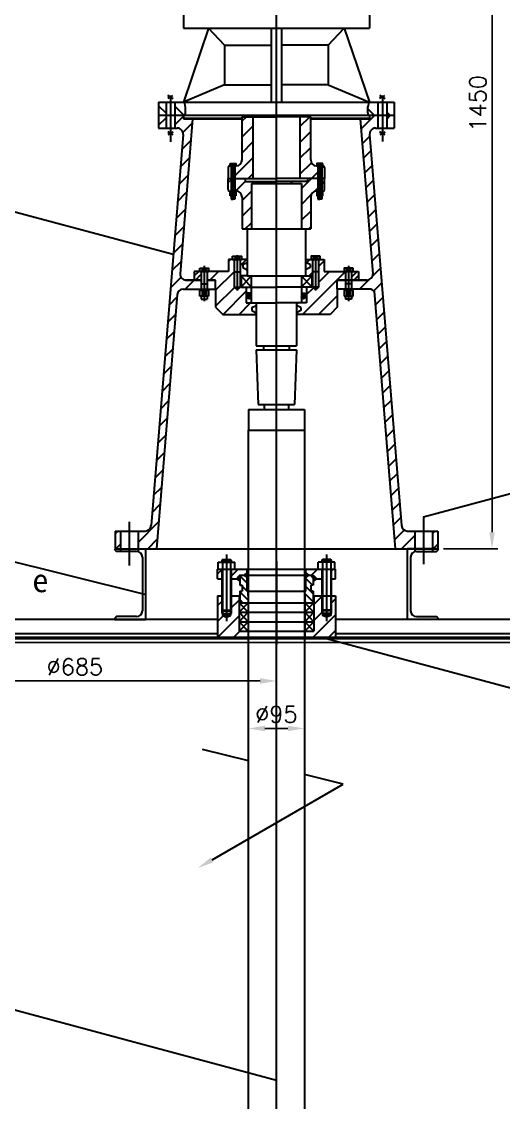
# Model space of a CAD drawing. Header units: millimetres. Extents: x 36507 to 42447, y 7055 to 15455.
# Drawn here: x 37825 to 38644, y 12558 to 14393 of the extents above; entities that cross this region are included whole.
import ezdxf

# ---------------------------------------------------------------- set-up
doc = ezdxf.new("R2010")
doc.units = ezdxf.units.MM
doc.layers.add('粗实线', color=7, linetype='Continuous', lineweight=30)
doc.styles.get("Standard").update_dxf_attribs({"font": 'txt.shx', "height": 28})
doc.styles.add('文本英数', font='SIMFANG.TTF', dxfattribs={"height": 40})
doc.dimstyles.new('ISO-25', dxfattribs={"dimtxt": 28, "dimasz": 28, "dimexe": 10, "dimexo": 10, "dimgap": 10, "dimtad": 1, "dimdec": 0, "dimtxsty": 'Standard', "dimcen": 2.5, "dimclrd": 3, "dimclre": 3, "dimclrt": 3, "dimadec": 0, "dimazin": 0, "dimtfac": 1, "dimtdec": 0, "dimtmove": 0, "dimatfit": 3, "dimfxl": 0, "dimlwd": 25, "dimarcsym": 0})
pattern_1 = [(45, (15726.893, 345.092), (-13.470384, 13.470384), [])]
pattern_2 = [(135, (39617.45124, 13106.532706), (0.0449012806, 0.0449012806), [])]
pattern_3 = [(45, (36898.88177, 13106.532706), (-0.0449012806, 0.0449012806), [])]
pattern_4 = [(135, (15726.893, 345.092), (-13.470384, -13.470384), [])]
pattern_5 = [(45, (25960.124, 17140.752), (-4.490128, 4.490128), [])]

# ---------------------------------------------------------------- blocks, each defined once
blk = doc.blocks.new('*D10')
at = {"layer": 'Defpoints', "color": 0}
for p in [(38343.2, 15019), (38358.3, 10870.3), (39633.3, 10870.3)]:
    blk.add_point(p, dxfattribs=at)
at = {"layer": '粗实线', "color": 3, "lineweight": -2}
for p, q in [((38353.2, 15019), (39643.3, 15019)), ((38368.3, 10870.3), (39643.3, 10870.3))]:
    blk.add_line(p, q, dxfattribs=at)
at = {"layer": '粗实线', "color": 3, "lineweight": 25}
blk.add_line((39633.3, 14991), (39633.3, 10898.3), dxfattribs=at)
at = {"layer": '粗实线', "color": 3}
for points in [[(39628.6, 14991), (39637.9, 14991), (39633.3, 15019)], [(39628.6, 10898.3), (39637.9, 10898.3), (39633.3, 10870.3)]]:
    blk.add_solid(points, dxfattribs=at)
at = {"layer": '粗实线', "color": 3, "insert": (39609.3, 12844.6), "char_height": 28, "attachment_point": 5, "rotation": 90}
blk.add_mtext('~4085', dxfattribs=at)
blk = doc.blocks.new('*D23')
at = {"layer": 'Defpoints', "color": 0}
for p in [(39288.2, 13377.7), (38258.2, 10887.7), (39495.2, 10887.7)]:
    blk.add_point(p, dxfattribs=at)
at = {"layer": '粗实线', "color": 3, "lineweight": -2}
for p, q in [((39298.2, 13377.7), (39505.2, 13377.7)), ((38268.2, 10887.7), (39505.2, 10887.7))]:
    blk.add_line(p, q, dxfattribs=at)
at = {"layer": '粗实线', "color": 3, "lineweight": 25}
blk.add_line((39495.2, 13349.7), (39495.2, 10915.7), dxfattribs=at)
at = {"layer": '粗实线', "color": 3}
for points in [[(39490.5, 13349.7), (39499.9, 13349.7), (39495.2, 13377.7)], [(39490.5, 10915.7), (39499.9, 10915.7), (39495.2, 10887.7)]]:
    blk.add_solid(points, dxfattribs=at)
at = {"layer": '粗实线', "color": 3, "insert": (39471.2, 12123.6), "char_height": 28, "attachment_point": 5, "rotation": 90}
blk.add_mtext('2490', dxfattribs=at)
blk = doc.blocks.new('*D7')
at = {"layer": 'Defpoints', "color": 0}
for p in [(38210.5, 13192.5), (38305.5, 13192.5), (38305.5, 13192.5)]:
    blk.add_point(p, dxfattribs=at)
at = {"layer": '粗实线', "color": 3, "lineweight": 25}
blk.add_line((38238.5, 13192.5), (38277.5, 13192.5), dxfattribs=at)
at = {"layer": '粗实线', "color": 3}
for points in [[(38238.5, 13197.2), (38238.5, 13187.9), (38210.5, 13192.5)], [(38277.5, 13197.2), (38277.5, 13187.9), (38305.5, 13192.5)]]:
    blk.add_solid(points, dxfattribs=at)
at = {"layer": '粗实线', "color": 3, "insert": (38258, 13216.5), "char_height": 28, "attachment_point": 5}
blk.add_mtext('%%c95', dxfattribs=at)
blk = doc.blocks.new('*D25')
at = {"layer": 'Defpoints', "color": 0}
for p in [(37573.2, 13323.1), (38258.2, 13323.1), (38258.2, 13273.1)]:
    blk.add_point(p, dxfattribs=at)
at = {"layer": '粗实线', "color": 3, "lineweight": -2}
for p, q in [((37573.2, 13313.1), (37573.2, 13263.1)), ((38258.2, 13313.1), (38258.2, 13263.1))]:
    blk.add_line(p, q, dxfattribs=at)
at = {"layer": '粗实线', "color": 3, "lineweight": 25}
blk.add_line((37601.2, 13273.1), (38230.2, 13273.1), dxfattribs=at)
at = {"layer": '粗实线', "color": 3}
for points in [[(37601.2, 13277.8), (37601.2, 13268.4), (37573.2, 13273.1)], [(38230.2, 13277.8), (38230.2, 13268.4), (38258.2, 13273.1)]]:
    blk.add_solid(points, dxfattribs=at)
at = {"layer": '粗实线', "color": 3, "insert": (37915.7, 13297.1), "char_height": 28, "attachment_point": 5}
blk.add_mtext('%%c685', dxfattribs=at)
blk = doc.blocks.new('*D8')
at = {"layer": 'Defpoints', "color": 0}
for p in [(38343.2, 15019), (38532, 13497.7), (38624.3, 13497.7)]:
    blk.add_point(p, dxfattribs=at)
at = {"layer": '粗实线', "color": 3, "lineweight": -2}
for p, q in [((38353.2, 15019), (38634.3, 15019)), ((38542, 13497.7), (38634.3, 13497.7))]:
    blk.add_line(p, q, dxfattribs=at)
at = {"layer": '粗实线', "color": 3, "lineweight": 25}
blk.add_line((38624.3, 14991), (38624.3, 13525.7), dxfattribs=at)
at = {"layer": '粗实线', "color": 3}
for points in [[(38619.6, 14991), (38629, 14991), (38624.3, 15019)], [(38619.6, 13525.7), (38629, 13525.7), (38624.3, 13497.7)]]:
    blk.add_solid(points, dxfattribs=at)
at = {"layer": '粗实线', "color": 3, "insert": (38600.3, 14253.8), "char_height": 28, "attachment_point": 5, "rotation": 90}
blk.add_mtext('1450', dxfattribs=at)

msp = doc.modelspace()

# ---------------------------------------------------------------- hatches: boundary and pattern name
at = {"layer": '粗实线'}
h = msp.add_hatch(dxfattribs=at)
h.set_pattern_fill('ANSI31', color=256, scale=6, angle=90, style=0)
h.set_pattern_definition(pattern_4)
h.paths.add_polyline_path([(38070.5, 14255.7), (38058, 14255.7), (38058, 14233.7), (38070.5, 14233.7)])
edge = h.paths.add_edge_path()
edge.add_spline(control_points=[(38100.1, 14233.7), (38105.7, 14233.7), (38102.7, 14250.9), (38101, 14255.7)], knot_values=[5.112979, 5.112979, 5.112979, 5.112979, 22, 22, 22, 22], degree=3, periodic=0)
edge.add_line((38101, 14255.7), (38085.5, 14255.7))
edge.add_line((38085.5, 14255.7), (38085.5, 14233.7))
edge.add_line((38085.5, 14233.7), (38100.1, 14233.7))
h = msp.add_hatch(dxfattribs=at)
h.set_pattern_fill('ANSI31', color=256, scale=6, angle=90, style=0)
h.set_pattern_definition(pattern_4)
edge = h.paths.add_edge_path()
edge.add_line((38430.5, 14255.7), (38415, 14255.7))
edge.add_spline(control_points=[(38415, 14255.7), (38413.3, 14250.9), (38410.2, 14233.7), (38415.9, 14233.7)], knot_values=[5.112979, 5.112979, 5.112979, 5.112979, 22, 22, 22, 22], degree=3, periodic=0)
edge.add_line((38415.9, 14233.7), (38430.5, 14233.7))
edge.add_line((38430.5, 14233.7), (38430.5, 14255.7))
h.paths.add_polyline_path([(38458, 14255.7), (38445.5, 14255.7), (38445.5, 14233.7), (38458, 14233.7)])
h = msp.add_hatch(dxfattribs=at)
h.set_pattern_fill('ANSI31', color=256, scale=6, style=0)
h.set_pattern_definition(pattern_1)
h.paths.add_polyline_path([(38045.2, 13536.8, -0.390492), (38035.2, 13527.7), (38023, 13527.7), (38023, 13497.7), (38054.1, 13497.7), (38089.5, 13929.1, -0.390422), (38099.5, 13938.3), (38130.1, 13938.3), (38130.1, 13953.7), (38104.3, 13953.7, -0.43818), (38094.3, 13964.5), (38115.7, 14227.7), (38100, 14227.7), (38100, 14233.7), (38085.5, 14233.7), (38085.5, 14211.7), (38089.5, 14211.7, -0.43834), (38099.5, 14200.8)])
h = msp.add_hatch(dxfattribs=at)
h.set_pattern_fill('ANSI31', color=256, scale=6, style=0)
h.set_pattern_definition(pattern_1)
h.paths.add_polyline_path([(38058, 14211.7), (38070.5, 14211.7), (38070.5, 14233.7), (38058, 14233.7)])
h = msp.add_hatch(dxfattribs=at)
h.set_pattern_fill('ANSI31', color=256, scale=6, style=0)
h.set_pattern_definition(pattern_1)
h.paths.add_polyline_path([(38218, 14231.1), (38199.7, 14231.1), (38199.7, 14157.6, -0.414214), (38189.7, 14147.6), (38187.6, 14147.6), (38187.6, 14126.1), (38218, 14126.1)])
h.paths.add_polyline_path([(38199.7, 14094.6), (38199.7, 14040.6), (38215.5, 14040.6), (38215.5, 14117.6), (38258, 14117.6), (38258, 14120.9), (38205, 14120.9), (38205, 14126.1), (38187.6, 14126.1), (38187.6, 14104.6), (38189.3, 14104.6), (38189.7, 14104.6, -0.414214)])
h.paths.add_polyline_path([(38316.3, 14157.6), (38316.3, 14231.1), (38298, 14231.1), (38298, 14126.1), (38328.3, 14126.1), (38328.3, 14147.6), (38326.3, 14147.6, -0.414214)])
h.paths.add_polyline_path([(38326.3, 14104.6), (38328.3, 14104.6), (38328.3, 14126.1), (38310.9, 14126.1), (38310.9, 14120.9), (38258, 14120.9), (38258, 14117.6), (38300.5, 14117.6), (38300.5, 14040.6), (38316.3, 14040.6), (38316.3, 14094.6, -0.414214)])
h = msp.add_hatch(dxfattribs=at)
h.set_pattern_fill('ANSI31', color=256, scale=6, style=0)
h.set_pattern_definition(pattern_1)
h.paths.add_polyline_path([(38416.4, 14200.8, -0.43834), (38426.4, 14211.7), (38430.5, 14211.7), (38430.5, 14233.7), (38416, 14233.7), (38416, 14227.7), (38400.2, 14227.7), (38421.6, 13964.5, -0.43818), (38411.7, 13953.7), (38385.8, 13953.7), (38385.8, 13938.3), (38388.3, 13938.3), (38416.5, 13938.3, -0.218497), (38424.1, 13934.8), (38459.6, 13497.7), (38493, 13497.7), (38493, 13527.7), (38480.7, 13527.7, -0.390492), (38470.8, 13536.8)])
h.paths.add_polyline_path([(38523, 13497.7), (38532, 13497.7), (38532, 13527.7), (38523, 13527.7)])
h = msp.add_hatch(dxfattribs=at)
h.set_pattern_fill('ANSI31', color=256, scale=6, style=0)
h.set_pattern_definition(pattern_1)
h.paths.add_polyline_path([(38445.5, 14211.7), (38458, 14211.7), (38458, 14233.7), (38445.5, 14233.7)])
h = msp.add_hatch(dxfattribs=at)
h.set_pattern_fill('ANSI31', color=256, scale=6, style=0)
h.set_pattern_definition(pattern_1)
h.paths.add_polyline_path([(38180.9, 14147.6), (38179.2, 14147.6), (38178.9, 14147.6, 0.414214), (38175.9, 14144.6), (38175.9, 14126.1), (38180.9, 14126.1)])
h.paths.add_polyline_path([(38180.9, 14126.1), (38175.9, 14126.1), (38175.9, 14107.6, 0.414214), (38178.9, 14104.6), (38180.9, 14104.6)])
h = msp.add_hatch(dxfattribs=at)
h.set_pattern_fill('ANSI31', color=256, scale=6, style=0)
h.set_pattern_definition(pattern_1)
h.paths.add_polyline_path([(38335, 14147.6), (38336.7, 14147.6), (38337, 14147.6, -0.414214), (38340, 14144.6), (38340, 14126.1), (38335, 14126.1)])
h.paths.add_polyline_path([(38335, 14126.1), (38340, 14126.1), (38340, 14107.6, -0.414214), (38337, 14104.6), (38335, 14104.6)])
h = msp.add_hatch(dxfattribs=at)
h.set_pattern_fill('ANSI31', color=256, scale=6, style=0)
h.set_pattern_definition(pattern_1)
h.paths.add_polyline_path([(38186.2, 13941.6), (38186.2, 13988.7), (38183.7, 13988.7), (38176.6, 13988.7), (38176.6, 13968.4), (38140.3, 13968.4), (38140.3, 13953.7), (38154.8, 13953.7), (38154.8, 13938.3), (38154.8, 13907.8), (38166.8, 13895.5), (38223.9, 13895.5), (38223.9, 13898.1), (38216.4, 13901.9), (38216.4, 13907), (38223.9, 13910.7), (38223.9, 13915.1), (38206.9, 13915.1), (38206.9, 13941.4), (38198, 13941.4), (38198, 13960.8), (38208.3, 13960.8), (38208.3, 13971), (38200.9, 13974.8), (38200.9, 13979.9), (38208.3, 13983.6), (38208.3, 13988.7), (38196.4, 13988.7), (38196.4, 13941.6), (38191.4, 13938.1), (38191.4, 13937.9)])
h.paths.add_polyline_path([(38361.1, 13938.3), (38361.1, 13953.7), (38375.6, 13953.7), (38375.6, 13968.4), (38373.1, 13968.4), (38339.3, 13968.4), (38339.3, 13988.7), (38329.8, 13988.7), (38329.8, 13941.6), (38324.5, 13937.9), (38324.5, 13938.1), (38319.6, 13941.6), (38319.6, 13988.7), (38317.1, 13988.7), (38307.6, 13988.7), (38307.6, 13983.6), (38315.1, 13979.9), (38315.1, 13974.8), (38307.6, 13971), (38307.6, 13960.8), (38318, 13960.8), (38318, 13941.4), (38309, 13941.4), (38309, 13915.1), (38292, 13915.1), (38292, 13910.7), (38299.5, 13907), (38299.5, 13901.9), (38292, 13898.1), (38292, 13895.5), (38349.2, 13895.5), (38361.1, 13907.8)])
h = msp.add_hatch(dxfattribs=at)
h.set_pattern_fill('ANSI31', color=256, scale=2, style=0)
h.set_pattern_definition(pattern_5)
h.paths.add_polyline_path([(38118.3, 13953.7), (38130.1, 13953.7), (38130.1, 13968.4), (38127.7, 13968.4), (38118.3, 13968.4)])
h = msp.add_hatch(dxfattribs=at)
h.set_pattern_fill('ANSI31', color=256, scale=2, style=0)
h.set_pattern_definition(pattern_5)
h.paths.add_polyline_path([(38385.8, 13968.4), (38388.3, 13968.4), (38397.6, 13968.4), (38397.6, 13953.7), (38385.8, 13953.7)])
h = msp.add_hatch(dxfattribs=at)
h.set_pattern_fill('ANSI31', color=256, scale=6, style=0)
h.set_pattern_definition(pattern_1)
h.paths.add_polyline_path([(37984, 13497.7), (37993, 13497.7), (37993, 13527.7), (37984, 13527.7)])
at = {"layer": '粗实线', "ltscale": 8}
h = msp.add_hatch(dxfattribs=at)
h.set_pattern_fill('ANSI31', color=256, scale=6, style=0)
h.set_pattern_definition(pattern_1)
h.paths.add_polyline_path([(38181.2, 13462.7), (38181.2, 13446.7), (38190, 13446.7), (38195.7, 13452.7), (38203.5, 13452.7), (38208.2, 13457), (38208.2, 13462.7)])
h.paths.add_polyline_path([(38165.2, 13462.7), (38158.2, 13462.7), (38158.2, 13446.7), (38165.2, 13446.7)])
h.paths.add_polyline_path([(38320.7, 13452.7), (38326.3, 13446.7), (38335.2, 13446.7), (38335.2, 13462.7), (38308.2, 13462.7), (38308.2, 13457), (38312.9, 13452.7)])
h.paths.add_polyline_path([(38358.2, 13462.7), (38351.2, 13462.7), (38351.2, 13446.7), (38358.2, 13446.7)])
h = msp.add_hatch(dxfattribs=at)
h.set_pattern_fill('ANSI31', color=256, scale=0.02, style=0)
h.set_pattern_definition(pattern_3)
h.paths.add_polyline_path([(38195.7, 13452.7), (38190, 13446.7), (38195.7, 13446.7)])
h.paths.add_polyline_path([(38195.7, 13446.7), (38190, 13446.7), (38195.7, 13442.4)])
h = msp.add_hatch(dxfattribs=at)
h.set_pattern_fill('ANSI31', color=256, scale=3, angle=90, style=0)
h.set_pattern_definition([(135, (15726.893, 345.092), (-6.735192, -6.735192), [])])
h.paths.add_polyline_path([(38208.2, 13448.2), (38203.5, 13452.7), (38195.7, 13452.7), (38195.7, 13435.7), (38199.7, 13435.7), (38199.7, 13425.7), (38195.7, 13425.7), (38195.7, 13405.7), (38210.2, 13405.7), (38210.2, 13417.7), (38210.2, 13425.7), (38208.2, 13425.7)])
h.paths.add_polyline_path([(38316.7, 13435.7), (38320.7, 13435.7), (38320.7, 13452.7), (38312.9, 13452.7), (38308.2, 13448.2), (38308.2, 13425.7), (38306.2, 13425.7), (38306.2, 13417.7), (38306.2, 13405.7), (38320.7, 13405.7), (38320.7, 13425.7), (38316.7, 13425.7)])
h = msp.add_hatch(dxfattribs=at)
h.set_pattern_fill('ANSI31', color=256, scale=0.02, style=0)
h.set_pattern_definition(pattern_3)
h.paths.add_polyline_path([(38208.2, 13452.7), (38208.2, 13457), (38203.5, 13452.7)])
h.paths.add_polyline_path([(38208.2, 13452.7), (38203.5, 13452.7), (38208.2, 13448.2)])
h = msp.add_hatch(dxfattribs=at)
h.set_pattern_fill('ANSI31', color=256, scale=0.02, style=0)
h.set_pattern_definition(pattern_2)
h.paths.add_polyline_path([(38308.2, 13457), (38312.9, 13452.7), (38308.2, 13452.7)])
h.paths.add_polyline_path([(38308.2, 13452.7), (38312.9, 13452.7), (38308.2, 13448.2)])
h = msp.add_hatch(dxfattribs=at)
h.set_pattern_fill('ANSI31', color=256, scale=0.02, style=0)
h.set_pattern_definition(pattern_2)
h.paths.add_polyline_path([(38320.7, 13452.7), (38326.3, 13446.7), (38320.7, 13446.7)])
h.paths.add_polyline_path([(38320.7, 13446.7), (38326.3, 13446.7), (38320.7, 13442.4)])
h = msp.add_hatch(dxfattribs=at)
h.set_pattern_fill('ANSI31', color=256, scale=6, style=0)
h.set_pattern_definition(pattern_1)
h.paths.add_polyline_path([(38173.2, 13381.4), (38166.2, 13384.2), (38166.2, 13387.7), (38165.2, 13387.7), (38165.2, 13393.1), (38165.2, 13417.7), (38158.2, 13417.7), (38158.2, 13347.7), (38210.2, 13347.7), (38210.2, 13357.7), (38194.7, 13357.7), (38194.7, 13417.7), (38181.2, 13417.7), (38181.2, 13393.1), (38181.2, 13387.7), (38180.2, 13387.7), (38180.2, 13384.2)])
h.paths.add_polyline_path([(38321.7, 13357.7), (38306.2, 13357.7), (38306.2, 13347.7), (38358.2, 13347.7), (38358.2, 13417.7), (38351.2, 13417.7), (38351.2, 13393.1), (38351.2, 13387.7), (38350.2, 13387.7), (38350.2, 13384.2), (38343.2, 13381.4), (38336.2, 13384.2), (38336.2, 13387.7), (38335.2, 13387.7), (38335.2, 13393.1), (38335.2, 13417.7), (38321.7, 13417.7)])

# ---------------------------------------------------------------- linework, layer by layer
at = {"layer": '粗实线'}
for p, q in [((38258.2, 10839.9), (38258.2, 15092.8)), ((38100, 14508.7), (38100, 14381.4)), ((38416, 14508.7), (38416, 14381.4)), ((38100, 14381.4), (38416, 14381.4)), ((38142.7, 14381.4), (38100.1, 14255.7)), ((38170, 14352.8), (38142.7, 14381.4)), ((38249.2, 14381.4), (38249.2, 14255.7)), ((38266.8, 14381.4), (38266.8, 14255.7)), ((38345.9, 14352.8), (38373.2, 14381.4)), ((38373.2, 14381.4), (38415.9, 14255.7)), ((38170, 14352.8), (38249.2, 14352.8)), ((38170, 14352.8), (38170, 14284.9)), ((38345.9, 14352.8), (38266.8, 14352.8)), ((38345.9, 14352.8), (38345.9, 14284.9)), ((38082.8, 13997), (36948.8, 14300.9)), ((38170, 14284.9), (38100.1, 14255.7)), ((38170, 14284.9), (38249.2, 14284.9)), ((38345.9, 14284.9), (38266.8, 14284.9)), ((38345.9, 14284.9), (38415.9, 14255.7)), ((38078, 14264.2), (38073.4, 14261.7)), ((38078, 14264.2), (38073.7, 14267.2)), ((38078, 14264.2), (38082.2, 14267.2)), ((38078, 14267.2), (38078, 14225.1)), ((38078, 14264.2), (38082.5, 14261.7)), ((38438, 14264.2), (38433.4, 14261.7)), ((38438, 14264.2), (38433.7, 14267.2)), ((38438, 14264.2), (38442.2, 14267.2)), ((38438, 14267.2), (38438, 14225.1)), ((38438, 14264.2), (38442.5, 14261.7)), ((38058, 14255.7), (38058, 14233.7)), ((38058, 14255.7), (38458, 14255.7)), ((38070.5, 14255.7), (38070.5, 14211.7)), ((38078, 14253), (38078, 14192.9)), ((38078, 14250.5), (38078, 14188.5)), ((38085.5, 14255.7), (38085.5, 14211.7)), ((38430.5, 14255.7), (38430.5, 14233.7)), ((38438, 14254.9), (38438, 14188.7)), ((38445.5, 14255.7), (38445.5, 14233.7)), ((38458, 14255.7), (38458, 14233.7)), ((38058, 14233.7), (38058, 14211.7)), ((38058, 14233.7), (38458, 14233.7)), ((38058, 14233.7), (38458, 14233.7)), ((38115.7, 14227.7), (38094.3, 13964.5)), ((38100, 14233.7), (38100, 14227.7)), ((38100, 14233.7), (38100, 14228.7)), ((38100, 14228.7), (38199.7, 14228.7)), ((38100, 14227.7), (38199.7, 14227.7)), ((38199.7, 14231.1), (38258, 14231.1)), ((38199.7, 14157.6), (38199.7, 14231.1)), ((38218, 14231.1), (38218, 14126.1)), ((38316.3, 14231.1), (38258, 14231.1)), ((38298, 14231.1), (38298, 14126.1)), ((38316.3, 14157.6), (38316.3, 14231.1)), ((38316.3, 14228.7), (38416, 14228.7)), ((38316.3, 14227.7), (38416, 14227.7)), ((38400.2, 14227.7), (38421.6, 13964.5)), ((38416, 14233.7), (38416, 14227.7)), ((38416, 14233.7), (38416, 14228.7)), ((38430.5, 14233.7), (38430.5, 14211.7)), ((38445.5, 14233.7), (38445.5, 14211.7)), ((38458, 14233.7), (38458, 14211.7)), ((38058, 14211.7), (38089.5, 14211.7)), ((38078, 14203.1), (38073.4, 14205.6)), ((38078, 14203.1), (38073.7, 14200.1)), ((38078, 14203.1), (38082.5, 14205.6)), ((38078, 14203.1), (38082.2, 14200.1)), ((38426.4, 14211.7), (38458, 14211.7)), ((38438, 14203.1), (38433.4, 14205.6)), ((38438, 14203.1), (38433.7, 14200.1)), ((38438, 14203.1), (38442.5, 14205.6)), ((38438, 14203.1), (38442.2, 14200.1)), ((38099.5, 14200.8), (38045.2, 13536.8)), ((38416.4, 14200.8), (38470.8, 13536.8)), ((38178.9, 14147.6), (38189.7, 14147.6)), ((38180.9, 14147.6), (38180.9, 14104.6)), ((38182, 14151.4), (38182, 14147.6)), ((38184.3, 14151.4), (38184.3, 14091.2)), ((38186.5, 14151.4), (38186.5, 14147.6)), ((38187.6, 14147.6), (38187.6, 14104.6)), ((38337, 14147.6), (38326.3, 14147.6)), ((38337, 14147.6), (38326.3, 14147.6)), ((38328.3, 14147.6), (38328.3, 14104.6)), ((38329.4, 14151.4), (38329.4, 14147.6)), ((38331.7, 14151.4), (38331.7, 14091.2)), ((38333.9, 14151.4), (38333.9, 14147.6)), ((38335, 14147.6), (38335, 14104.6)), ((38175.9, 14144.6), (38175.9, 14126.1)), ((38340, 14144.6), (38340, 14126.1)), ((38175.9, 14126.1), (38180.9, 14126.1)), ((38175.9, 14107.6), (38175.9, 14126.1)), ((38175.9, 14126.1), (38180.9, 14126.1)), ((38187.6, 14126.1), (38258, 14126.1)), ((38187.6, 14126.1), (38258, 14126.1)), ((38205, 14126.1), (38205, 14120.9)), ((38205, 14120.9), (38258, 14120.9)), ((38215.5, 14117.6), (38300.5, 14117.6)), ((38215.5, 14117.6), (38215.5, 14040.6)), ((38328.3, 14126.1), (38258, 14126.1)), ((38328.3, 14126.1), (38258, 14126.1)), ((38310.9, 14120.9), (38258, 14120.9)), ((38300.5, 14117.6), (38300.5, 14040.6)), ((38310.9, 14126.1), (38310.9, 14120.9)), ((38340, 14126.1), (38335, 14126.1)), ((38340, 14126.1), (38335, 14126.1)), ((38340, 14107.6), (38340, 14126.1)), ((38178.9, 14104.6), (38189.7, 14104.6)), ((38179.2, 14096.7), (38179.2, 14104.6)), ((38179.2, 14104.6), (38189.3, 14104.6)), ((38179.2, 14103.6), (38189.3, 14103.6)), ((38189.3, 14096.7), (38179.2, 14096.7)), ((38180.9, 14096.8), (38180.9, 14091.2)), ((38182, 14103.6), (38182, 14096.7)), ((38183.8, 14104.6), (38183.8, 14103.6)), ((38184.7, 14104.6), (38184.7, 14103.6)), ((38186.5, 14103.6), (38186.5, 14096.7)), ((38187.6, 14096.8), (38187.6, 14091.2)), ((38189.3, 14104.6), (38189.3, 14096.7)), ((38199.7, 14094.6), (38199.7, 14040.6)), ((38316.3, 14094.6), (38316.3, 14040.6)), ((38337, 14104.6), (38326.3, 14104.6)), ((38337, 14104.6), (38326.3, 14104.6)), ((38336.7, 14104.6), (38326.6, 14104.6)), ((38326.6, 14104.6), (38326.6, 14096.7)), ((38336.7, 14103.6), (38326.6, 14103.6)), ((38326.6, 14096.7), (38336.7, 14096.7)), ((38328.3, 14096.8), (38328.3, 14091.2)), ((38329.4, 14103.6), (38329.4, 14096.7)), ((38331.2, 14104.6), (38331.2, 14103.6)), ((38332.1, 14104.6), (38332.1, 14103.6)), ((38333.9, 14103.6), (38333.9, 14096.7)), ((38335, 14096.8), (38335, 14091.2)), ((38336.7, 14096.7), (38336.7, 14104.6)), ((38180.9, 14091.2), (38184.3, 14091.2)), ((38187.6, 14091.2), (38184.3, 14091.2)), ((38328.3, 14091.2), (38331.7, 14091.2)), ((38335, 14091.2), (38331.7, 14091.2)), ((38199.7, 14040.6), (38316.3, 14040.6)), ((38208.3, 14040.6), (38208.3, 13960.8)), ((38307.6, 14040.6), (38307.6, 13960.8)), ((38208.3, 13988.7), (38176.6, 13988.7)), ((38176.6, 13988.7), (38176.6, 13968.4)), ((38183.7, 13988.7), (38198.8, 13988.7)), ((38186.2, 13988.7), (38186.2, 13941.6)), ((38187.9, 13994.3), (38187.9, 13988.7)), ((38191.4, 13996.1), (38191.4, 13935.9)), ((38194.7, 13994.3), (38194.7, 13988.7)), ((38196.4, 13988.7), (38196.4, 13941.6)), ((38200.9, 13979.9), (38208.3, 13983.6)), ((38307.6, 13988.7), (38339.3, 13988.7)), ((38315.1, 13979.9), (38307.6, 13983.6)), ((38332.2, 13988.7), (38317.1, 13988.7)), ((38319.6, 13988.7), (38319.6, 13941.6)), ((38321.3, 13994.3), (38321.3, 13988.7)), ((38324.5, 13996.1), (38324.5, 13935.9)), ((38328.1, 13994.3), (38328.1, 13988.7)), ((38329.8, 13988.7), (38329.8, 13941.6)), ((38339.3, 13988.7), (38339.3, 13968.4)), ((38176.6, 13968.4), (38118.3, 13968.4)), ((38118.3, 13968.4), (38118.3, 13953.7)), ((38127.7, 13968.4), (38142.8, 13968.4)), ((38130.1, 13968.4), (38130.1, 13938.3)), ((38131.8, 13974), (38131.8, 13968.4)), ((38135.2, 13977.9), (38135.2, 13917.7)), ((38138.6, 13974), (38138.6, 13968.4)), ((38140.3, 13968.4), (38140.3, 13938.3)), ((38186.2, 13967.7), (38196.4, 13967.7)), ((38200.9, 13979.9), (38200.9, 13974.8)), ((38200.9, 13974.8), (38208.3, 13971)), ((38315.1, 13974.8), (38307.6, 13971)), ((38315.1, 13979.9), (38315.1, 13974.8)), ((38329.8, 13967.7), (38319.6, 13967.7)), ((38339.3, 13968.4), (38397.6, 13968.4)), ((38388.3, 13968.4), (38373.1, 13968.4)), ((38375.6, 13968.4), (38375.6, 13938.3)), ((38377.3, 13974), (38377.3, 13968.4)), ((38380.7, 13977.9), (38380.7, 13917.7)), ((38384.1, 13974), (38384.1, 13968.4)), ((38385.8, 13968.4), (38385.8, 13938.3)), ((38397.6, 13968.4), (38397.6, 13953.7)), ((38104.3, 13953.7), (38130.1, 13953.7)), ((38130.1, 13953.7), (38104.3, 13953.7)), ((38130.1, 13947.5), (38140.3, 13947.5)), ((38140.3, 13953.7), (38154.8, 13953.7)), ((38154.8, 13953.7), (38140.3, 13953.7)), ((38154.8, 13938.3), (38154.8, 13953.7)), ((38208.3, 13960.8), (38198, 13960.8)), ((38198, 13960.8), (38198, 13941.4)), ((38198, 13960.8), (38215.1, 13941.4)), ((38215.1, 13960.8), (38198, 13941.4)), ((38208.3, 13960.8), (38318, 13960.8)), ((38215.1, 13960.8), (38215.1, 13941.4)), ((38300.9, 13960.8), (38300.9, 13941.4)), ((38300.9, 13960.8), (38318, 13941.4)), ((38300.9, 13941.4), (38318, 13960.8)), ((38318, 13960.8), (38318, 13941.4)), ((38411.7, 13953.7), (38361.1, 13953.7)), ((38361.1, 13938.3), (38361.1, 13953.7)), ((38361.1, 13953.7), (38411.7, 13953.7)), ((38385.8, 13947.5), (38375.6, 13947.5)), ((38089.5, 13929.1), (38054.1, 13497.7)), ((38099.5, 13938.3), (38154.8, 13938.3)), ((38127.7, 13938.3), (38142.8, 13938.3)), ((38127.7, 13926.4), (38127.7, 13938.3)), ((38127.7, 13938.3), (38142.8, 13938.3)), ((38127.7, 13936.7), (38142.8, 13936.7)), ((38142.8, 13926.4), (38127.7, 13926.4)), ((38130.1, 13926.4), (38130.1, 13921.4)), ((38131.8, 13936.7), (38131.8, 13926.4)), ((38134.6, 13938.3), (38134.6, 13936.7)), ((38135.9, 13938.3), (38135.9, 13936.7)), ((38138.6, 13936.7), (38138.6, 13926.4)), ((38140.3, 13926.4), (38140.3, 13921.4)), ((38142.8, 13938.3), (38142.8, 13926.4)), ((38154.8, 13938.3), (38154.8, 13907.8)), ((38186.2, 13941.6), (38196.4, 13941.6)), ((38186.2, 13941.6), (38191.3, 13938)), ((38196.4, 13941.6), (38191.3, 13938)), ((38198, 13941.4), (38258, 13941.4)), ((38206.9, 13941.4), (38206.9, 13915.1)), ((38215.1, 13931.3), (38209, 13931.3)), ((38209, 13931.3), (38209, 13928.3)), ((38215.1, 13928.3), (38209, 13928.3)), ((38211.8, 13925.1), (38211.8, 13928.3)), ((38215.1, 13941.4), (38215.1, 13915.1)), ((38318, 13941.4), (38258, 13941.4)), ((38300.9, 13941.4), (38300.9, 13915.1)), ((38300.9, 13931.3), (38306.9, 13931.3)), ((38300.9, 13928.3), (38306.9, 13928.3)), ((38304.1, 13925.1), (38304.1, 13928.3)), ((38306.9, 13931.3), (38306.9, 13928.3)), ((38309, 13941.4), (38309, 13915.1)), ((38319.6, 13941.6), (38324.7, 13938)), ((38329.8, 13941.6), (38319.6, 13941.6)), ((38329.8, 13941.6), (38324.7, 13938)), ((38416.5, 13938.3), (38361.1, 13938.3)), ((38361.1, 13938.3), (38361.1, 13907.8)), ((38388.3, 13938.3), (38373.1, 13938.3)), ((38373.1, 13938.3), (38373.1, 13926.4)), ((38388.3, 13938.3), (38373.1, 13938.3)), ((38388.3, 13936.7), (38373.1, 13936.7)), ((38373.1, 13926.4), (38388.3, 13926.4)), ((38375.6, 13926.4), (38375.6, 13921.4)), ((38377.3, 13936.7), (38377.3, 13926.4)), ((38380, 13938.3), (38380, 13936.7)), ((38381.4, 13938.3), (38381.4, 13936.7)), ((38384.1, 13936.7), (38384.1, 13926.4)), ((38385.8, 13926.4), (38385.8, 13921.4)), ((38388.3, 13926.4), (38388.3, 13938.3)), ((38424.1, 13934.8), (38459.6, 13497.7)), ((38130.1, 13921.4), (38140.3, 13921.4)), ((38154.8, 13907.8), (38166.8, 13895.5)), ((38206.9, 13915.1), (38258, 13915.1)), ((38211.8, 13925.1), (38208.6, 13925.1)), ((38211.8, 13925.1), (38215, 13925.1)), ((38211.8, 13925.1), (38211.8, 13921.9)), ((38216.4, 13907), (38223.9, 13910.7)), ((38223.9, 13915.1), (38223.9, 13842.1)), ((38309, 13915.1), (38258, 13915.1)), ((38292, 13915.1), (38292, 13842.1)), ((38299.5, 13907), (38292, 13910.7)), ((38304.1, 13925.1), (38300.9, 13925.1)), ((38304.1, 13925.1), (38307.3, 13925.1)), ((38304.1, 13925.1), (38304.1, 13921.9)), ((38361.1, 13907.8), (38349.2, 13895.5)), ((38385.8, 13921.4), (38375.6, 13921.4)), ((38166.8, 13895.5), (38223.9, 13895.5)), ((38216.4, 13907), (38216.4, 13901.9)), ((38216.4, 13901.9), (38223.9, 13898.1)), ((38299.5, 13901.9), (38292, 13898.1)), ((38349.2, 13895.5), (38292, 13895.5)), ((38299.5, 13907), (38299.5, 13901.9)), ((38508, 13551.6), (39794.2, 13896.3)), ((38223.9, 13842.1), (38292, 13842.1)), ((38223.9, 13835.3), (38292, 13835.3)), ((38223.9, 13835.3), (38227.3, 13742.4)), ((38236.3, 13842.1), (38236.3, 13835.3)), ((38279.6, 13842.1), (38279.6, 13835.3)), ((38292, 13835.3), (38288.6, 13742.4)), ((38210.5, 13734), (38210.5, 13698.7)), ((38210.5, 13734), (38305.5, 13734)), ((38227.3, 13742.4), (38288.6, 13742.4)), ((38237.5, 13742.4), (38237.5, 13734)), ((38278.4, 13742.4), (38278.4, 13734)), ((38305.5, 13734), (38305.5, 13698.7)), ((38034.4, 13420), (36948.8, 13688.8)), ((38210.7, 11041), (38210.5, 13698.7)), ((38210.5, 13698.7), (38305.5, 13698.7)), ((38305.5, 13698.7), (38305.5, 11041)), ((38008, 13543.2), (38008, 13469)), ((38508, 13551.6), (38508, 13471.3)), ((37984, 13527.7), (37984, 13497.7)), ((37984, 13527.7), (38035.2, 13527.7)), ((37993, 13527.7), (37993, 13497.7)), ((38023, 13527.7), (38023, 13497.7)), ((38480.7, 13527.7), (38532, 13527.7)), ((38493, 13527.7), (38493, 13497.7)), ((38523, 13527.7), (38523, 13497.7)), ((38532, 13527.7), (38532, 13497.7)), ((37982.9, 13497.7), (38035.9, 13497.7)), ((37984, 13497.7), (38532, 13497.7)), ((38020.4, 13493.1), (37986.2, 13493.1)), ((37993, 13497.7), (37993, 13493.1)), ((38023, 13497.7), (38023, 13492.7)), ((38035.9, 13497.7), (38035.9, 13377.7)), ((38480.4, 13497.7), (38480.4, 13377.7)), ((38533.4, 13497.7), (38480.4, 13497.7)), ((38493.4, 13497.7), (38493.4, 13492.7)), ((38495.9, 13493.1), (38530.1, 13493.1)), ((38523.4, 13497.7), (38523.4, 13493.1)), ((38030.4, 13483.1), (38030.4, 13392.3)), ((38485.9, 13483.1), (38485.9, 13392.3)), ((38158.2, 13377.7), (37804.2, 13377.7)), ((37982.9, 13377.7), (38035.9, 13377.7)), ((38020.4, 13382.3), (37986.2, 13382.3)), ((38533.4, 13377.7), (38480.4, 13377.7)), ((38495.9, 13382.3), (38530.1, 13382.3)), ((38334.4, 13347.7), (39794.2, 12956.5)), ((38210.5, 13137.5), (38132.3, 13156.8)), ((38371.2, 13097.9), (38305.5, 13114.1)), ((38148.7, 12969.4), (38371.2, 13097.9)), ((38258.2, 12594.9), (36948.8, 12945.8))]:
    msp.add_line(p, q, dxfattribs=at)
at = {"layer": '粗实线', "ltscale": 8}
for p, q in [((38173.2, 13488), (38173.2, 13374.7)), ((38343.2, 13488), (38343.2, 13374.7)), ((38159, 13462.7), (38159, 13474.7)), ((38159, 13474.7), (38187.3, 13474.7)), ((38166.2, 13479.1), (38165.2, 13478.1)), ((38165.2, 13478.1), (38181.2, 13478.1)), ((38165.2, 13478.1), (38165.2, 13474.7)), ((38166.2, 13479.1), (38166.2, 13474.7)), ((38166.2, 13479.1), (38180.2, 13479.1)), ((38166.2, 13474.7), (38166.2, 13462.7)), ((38181.2, 13478.1), (38180.2, 13479.1)), ((38180.2, 13479.1), (38180.2, 13474.7)), ((38180.2, 13474.7), (38180.2, 13462.7)), ((38181.2, 13478.1), (38181.2, 13474.7)), ((38187.3, 13462.7), (38187.3, 13474.7)), ((38258.2, 13476.3), (38258.2, 13335)), ((38357.3, 13474.7), (38329, 13474.7)), ((38329, 13462.7), (38329, 13474.7)), ((38335.2, 13478.1), (38336.2, 13479.1)), ((38335.2, 13478.1), (38335.2, 13474.7)), ((38351.2, 13478.1), (38335.2, 13478.1)), ((38350.2, 13479.1), (38336.2, 13479.1)), ((38336.2, 13479.1), (38336.2, 13474.7)), ((38336.2, 13474.7), (38336.2, 13462.7)), ((38350.2, 13479.1), (38350.2, 13474.7)), ((38350.2, 13479.1), (38351.2, 13478.1)), ((38350.2, 13474.7), (38350.2, 13462.7)), ((38351.2, 13478.1), (38351.2, 13474.7)), ((38357.3, 13462.7), (38357.3, 13474.7)), ((38158.2, 13446.7), (38158.2, 13462.7)), ((38158.2, 13462.7), (38358.2, 13462.7)), ((38165.2, 13462.7), (38165.2, 13393.1)), ((38166.2, 13462.7), (38166.2, 13392.1)), ((38180.2, 13462.7), (38180.2, 13392.1)), ((38181.2, 13462.7), (38181.2, 13393.1)), ((38195.7, 13452.7), (38190, 13446.7)), ((38195.7, 13452.7), (38320.7, 13452.7)), ((38195.7, 13452.7), (38195.7, 13435.7)), ((38208.2, 13457), (38203.5, 13452.7)), ((38203.5, 13452.7), (38208.2, 13448.2)), ((38208.2, 13425.7), (38208.2, 13462.7)), ((38308.2, 13425.7), (38308.2, 13462.7)), ((38308.2, 13457), (38312.9, 13452.7)), ((38312.9, 13452.7), (38308.2, 13448.2)), ((38320.7, 13452.7), (38326.3, 13446.7)), ((38320.7, 13452.7), (38320.7, 13435.7)), ((38320.7, 13452.7), (38320.7, 13435.7)), ((38335.2, 13462.7), (38335.2, 13393.1)), ((38336.2, 13462.7), (38336.2, 13392.1)), ((38350.2, 13462.7), (38350.2, 13392.1)), ((38351.2, 13462.7), (38351.2, 13393.1)), ((38358.2, 13446.7), (38358.2, 13462.7)), ((38158.2, 13446.7), (38165.2, 13446.7)), ((38181.2, 13446.7), (38195.7, 13446.7)), ((38190, 13446.7), (38195.7, 13442.4)), ((38195.7, 13435.7), (38199.7, 13435.7)), ((38199.7, 13435.7), (38199.7, 13425.7)), ((38316.7, 13435.7), (38316.7, 13425.7)), ((38320.7, 13435.7), (38316.7, 13435.7)), ((38326.3, 13446.7), (38320.7, 13442.4)), ((38320.7, 13446.7), (38335.2, 13446.7)), ((38351.2, 13446.7), (38358.2, 13446.7)), ((38158.2, 13417.7), (38158.2, 13347.7)), ((38158.2, 13417.7), (38165.2, 13417.7)), ((38181.2, 13417.7), (38195.7, 13417.7)), ((38194.7, 13417.7), (38194.7, 13357.7)), ((38195.7, 13425.7), (38195.7, 13405.7)), ((38195.7, 13425.7), (38199.7, 13425.7)), ((38208.2, 13425.7), (38308.2, 13425.7)), ((38210.2, 13417.7), (38210.2, 13425.7)), ((38210.2, 13417.7), (38210.2, 13405.7)), ((38306.2, 13417.7), (38306.2, 13425.7)), ((38306.2, 13417.7), (38306.2, 13405.7)), ((38320.7, 13425.7), (38316.7, 13425.7)), ((38320.7, 13425.7), (38320.7, 13405.7)), ((38320.7, 13417.7), (38358.2, 13417.7)), ((38321.7, 13417.7), (38321.7, 13357.7)), ((38358.2, 13417.7), (38358.2, 13347.7)), ((38194.7, 13405.7), (38210.2, 13389.7)), ((38194.7, 13389.7), (38210.2, 13405.7)), ((38194.7, 13405.7), (38210.2, 13405.7)), ((38210.2, 13405.7), (38210.2, 13357.7)), ((38210.2, 13405.7), (38306.2, 13405.7)), ((38306.2, 13405.7), (38306.2, 13357.7)), ((38306.2, 13405.7), (38321.7, 13405.7)), ((38321.7, 13389.7), (38306.2, 13405.7)), ((38321.7, 13405.7), (38306.2, 13389.7)), ((38165.2, 13393.1), (38165.2, 13387.7)), ((38166.2, 13392.1), (38165.2, 13393.1)), ((38165.2, 13393.1), (38181.2, 13393.1)), ((38165.2, 13387.7), (38181.2, 13387.7)), ((38166.2, 13392.1), (38180.2, 13392.1)), ((38166.2, 13392.1), (38166.2, 13384.2)), ((38166.2, 13384.2), (38180.2, 13384.2)), ((38166.2, 13384.2), (38173.2, 13381.4)), ((38173.2, 13381.4), (38180.2, 13384.2)), ((38181.2, 13393.1), (38180.2, 13392.1)), ((38180.2, 13392.1), (38180.2, 13384.2)), ((38181.2, 13393.1), (38181.2, 13387.7)), ((38194.7, 13389.7), (38321.7, 13389.7)), ((38194.7, 13373.7), (38210.2, 13389.7)), ((38194.7, 13389.7), (38210.2, 13373.7)), ((38321.7, 13389.7), (38306.2, 13373.7)), ((38321.7, 13373.7), (38306.2, 13389.7)), ((38335.2, 13393.1), (38336.2, 13392.1)), ((38351.2, 13393.1), (38335.2, 13393.1)), ((38335.2, 13393.1), (38335.2, 13387.7)), ((38351.2, 13387.7), (38335.2, 13387.7)), ((38336.2, 13392.1), (38336.2, 13384.2)), ((38350.2, 13392.1), (38336.2, 13392.1)), ((38343.2, 13381.4), (38336.2, 13384.2)), ((38350.2, 13384.2), (38336.2, 13384.2)), ((38350.2, 13384.2), (38343.2, 13381.4)), ((38350.2, 13392.1), (38351.2, 13393.1)), ((38350.2, 13392.1), (38350.2, 13384.2)), ((38351.2, 13393.1), (38351.2, 13387.7)), ((38194.7, 13373.7), (38210.2, 13357.7)), ((38194.7, 13357.7), (38210.2, 13373.7)), ((38194.7, 13373.7), (38321.7, 13373.7)), ((38194.7, 13357.7), (38321.7, 13357.7)), ((38210.2, 13357.7), (38210.2, 13347.7)), ((38321.7, 13357.7), (38306.2, 13373.7)), ((38321.7, 13373.7), (38306.2, 13357.7)), ((38306.2, 13357.7), (38306.2, 13347.7)), ((38158.2, 13347.7), (38358.2, 13347.7))]:
    msp.add_line(p, q, dxfattribs=at)
at = {"layer": '粗实线', "lineweight": 30}
for p, q in [((38158.2, 13377.7), (37804.2, 13377.7)), ((38707, 13377.7), (38358.2, 13377.7)), ((38258.2, 13344.7), (37308.2, 13344.7)), ((37804.2, 13353.7), (38158.2, 13353.7)), ((38358.2, 13353.7), (38707, 13353.7))]:
    msp.add_line(p, q, dxfattribs=at)
at = {"layer": '粗实线', "lineweight": -3}
for p, q in [((37280.2, 13347.7), (39236.2, 13347.7)), ((37280.2, 13344.7), (39236.2, 13344.7)), ((37228.2, 13338.7), (39288.2, 13338.7))]:
    msp.add_line(p, q, dxfattribs=at)
at = {"layer": '粗实线'}
for points in [[(38179.2, 14151.4), (38189.3, 14151.4), (38189.3, 14147.6), (38179.2, 14147.6)], [(38336.7, 14151.4), (38326.6, 14151.4), (38326.6, 14147.6), (38336.7, 14147.6)], [(38183.7, 13994.3), (38198.8, 13994.3), (38198.8, 13988.7), (38183.7, 13988.7)], [(38332.2, 13994.3), (38317.1, 13994.3), (38317.1, 13988.7), (38332.2, 13988.7)], [(38127.7, 13974), (38142.8, 13974), (38142.8, 13968.4), (38127.7, 13968.4)], [(38388.3, 13974), (38373.1, 13974), (38373.1, 13968.4), (38388.3, 13968.4)]]:
    msp.add_lwpolyline(points, close=True, dxfattribs=at)
for centre in [(38211.8, 13925.1), (38304.1, 13925.1)]:
    msp.add_circle(centre, 3.19, dxfattribs=at)
for centre, radius, start, end in [((38089.5, 14201.7), 10, 355.321, 90), ((38426.4, 14201.7), 10, 90, 184.679), ((38178.9, 14144.6), 3, 90, 180), ((38189.7, 14157.6), 10, 270, 0), ((38326.3, 14157.6), 10, 180, 270), ((38337, 14144.6), 3, 0, 90), ((38178.9, 14107.6), 3, 180, 270), ((38189.7, 14094.6), 10, 0, 90), ((38326.3, 14094.6), 10, 90, 180), ((38337, 14107.6), 3, 270, 0), ((38104.3, 13963.7), 10, 175.3517, 270), ((38411.7, 13963.7), 10, 270, 4.6483), ((38099.5, 13928.3), 10, 90, 175.3072), ((38416.5, 13928.3), 10, 40.699, 90), ((38035.2, 13537.7), 10, 270, 355.321), ((38480.7, 13537.7), 10, 184.679, 270), ((37989.6, 13499), 6.77, 191.1109, 240.5169), ((38020.4, 13483.1), 10, 0, 90), ((38495.9, 13483.1), 10, 90, 180), ((38526.8, 13499), 6.77, 299.4831, 348.8891), ((37989.6, 13376.4), 6.77, 119.4831, 168.8891), ((38020.4, 13392.3), 10, 270, 0), ((38495.9, 13392.3), 10, 180, 270), ((38526.8, 13376.4), 6.77, 11.1109, 60.5169)]:
    msp.add_arc(centre, radius, start, end, dxfattribs=at)
for points in [[(38101, 14255.7), (38102.7, 14250.9), (38105.7, 14233.7), (38100.1, 14233.7)], [(38415, 14255.7), (38413.3, 14250.9), (38410.2, 14233.7), (38415.9, 14233.7)]]:
    msp.add_open_spline(points, degree=3, dxfattribs=at)
msp.add_solid([(38146.4, 12973.5), (38151.1, 12965.4), (38124.5, 12955.4)], dxfattribs=at)

# ---------------------------------------------------------------- texts
at = {"layer": '粗实线', "insert": (37843.5, 13463.9), "char_height": 40, "width": 171.497, "attachment_point": 1, "style": '文本英数'}
msp.add_mtext('e', dxfattribs=at)

# ---------------------------------------------------------------- dimensions: what is measured, and where the dimension line sits
at = {"layer": '粗实线'}
for base, p2, text, picture, middle in [((39633.3, 10870.3), (38358.3, 10870.3), '~4085', '*D10', (39633.3, 12844.6)), ((38624.3, 13497.7), (38532, 13497.7), '1450', '*D8', (38624.3, 14253.8))]:
    dim = msp.add_linear_dim(base=base, p1=(38343.2, 15019), p2=p2, angle=90, text=text, dimstyle='ISO-25', dxfattribs=at)
    dim.commit()
    dim.dimension.update_dxf_attribs({"geometry": picture, "text_midpoint": middle, "dimtype": 160})
dim = msp.add_linear_dim(base=(39495.2, 10887.7), p1=(39288.2, 13377.7), p2=(38258.2, 10887.7), angle=90, dimstyle='ISO-25', dxfattribs=at)
dim.commit()
dim.dimension.update_dxf_attribs({"geometry": '*D23', "text_midpoint": (39495.2, 12123.6), "dimtype": 160})
for base, p1, p2, picture, middle in [((38258.2, 13273.1), (37573.2, 13323.1), (38258.2, 13323.1), '*D25', (37915.7, 13297.1)), ((38305.5, 13192.5), (38210.5, 13192.5), (38305.5, 13192.5), '*D7', (38258, 13216.5))]:
    dim = msp.add_linear_dim(base=base, p1=p1, p2=p2, text='%%c<>', dimstyle='ISO-25', dxfattribs=at)
    dim.commit()
    dim.dimension.update_dxf_attribs({"geometry": picture, "text_midpoint": middle})

doc.saveas('drawing.dxf')
